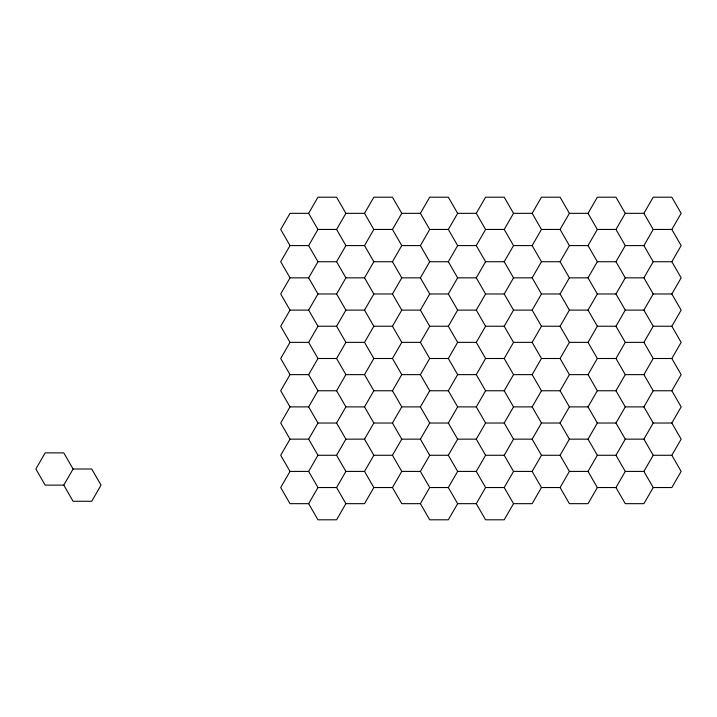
<?xml version="1.0" encoding="UTF-8"?>
<svg xmlns="http://www.w3.org/2000/svg" width="717" height="717" viewBox="0 0 717 717"><rect width="100%" height="100%" fill="white"/><g stroke="black" fill="none" stroke-linecap="round" stroke-linejoin="round"><path stroke-width="1.08" d="M63.786 485.131L73.098 468.999L63.786 452.875L45.162 452.875L35.85 468.999L45.162 485.131L63.786 485.131L73.098 501.264L91.722 501.264L101.034 485.131L91.722 468.999L73.098 468.999M308.642 213.334L290.018 213.334L280.705 229.458L290.018 245.59L280.705 261.723L290.018 277.846L280.705 293.979L290.018 310.111L280.705 326.244L290.018 342.368L308.642 342.368L317.963 326.244L308.642 310.111L317.963 293.979L308.642 277.846L317.963 261.723L308.642 245.59L317.963 229.458L308.642 213.334L317.963 197.202L336.587 197.202L345.899 213.334L336.587 229.458L345.899 245.59L336.587 261.723L345.899 277.846L336.587 293.979L345.899 310.111L336.587 326.244L345.899 342.368L364.523 342.368L373.835 326.244L364.523 310.111L345.899 310.111M290.018 342.368L280.705 358.5L290.018 374.632L280.705 390.756L290.018 406.889L308.642 406.889L317.963 423.021L336.587 423.021L345.899 439.154L364.523 439.154L373.835 423.021L364.523 406.889L345.899 406.889L336.587 423.021M345.899 213.334L364.523 213.334L373.835 197.202L392.459 197.202L401.771 213.334L420.395 213.334L429.707 229.458L448.331 229.458L457.643 245.59L448.331 261.723L457.643 277.846L448.331 293.979L429.707 293.979L420.395 310.111L429.707 326.244L448.331 326.244L457.643 310.111L448.331 293.979M448.331 261.723L429.707 261.723L420.395 277.846L401.771 277.846L392.459 261.723L373.835 261.723L364.523 245.59L373.835 229.458L364.523 213.334M290.018 406.889L280.705 423.021L290.018 439.154L280.705 455.277L290.018 471.41L280.705 487.542L290.018 503.666L308.642 503.666L317.963 487.542L336.587 487.542L345.899 471.41L364.523 471.41L373.835 455.277L392.459 455.277L401.771 439.154L420.395 439.154L429.707 455.277L448.331 455.277L457.643 439.154L476.276 439.154L485.588 423.021L504.212 423.021L513.524 439.154L532.148 439.154L541.46 423.021L560.085 423.021L569.397 439.154L588.021 439.154L597.333 423.021L615.966 423.021L625.278 439.154L643.902 439.154L653.214 455.277L671.838 455.277L681.15 439.154L671.838 423.021L681.15 406.889L671.838 390.756L681.15 374.632L671.838 358.5L681.15 342.368L671.838 326.244L681.15 310.111L671.838 293.979L653.214 293.979L643.902 277.846L625.278 277.846L615.966 261.723L625.278 245.59L643.902 245.59L653.214 229.458L671.838 229.458L681.15 245.59L671.838 261.723L681.15 277.846L671.838 293.979M290.018 374.632L308.642 374.632L317.963 358.5L336.587 358.5L345.899 342.368M345.899 277.846L364.523 277.846L373.835 261.723M392.459 261.723L401.771 245.59L392.459 229.458L401.771 213.334M308.642 406.889L317.963 390.756L308.642 374.632M364.523 310.111L373.835 293.979L364.523 277.846M420.395 213.334L429.707 197.202L448.331 197.202L457.643 213.334L448.331 229.458M290.018 439.154L308.642 439.154L317.963 423.021M317.963 390.756L336.587 390.756L345.899 374.632L364.523 374.632L373.835 390.756L392.459 390.756L401.771 374.632L420.395 374.632L429.707 390.756L448.331 390.756L457.643 406.889L448.331 423.021L457.643 439.154M373.835 293.979L392.459 293.979L401.771 277.846M429.707 261.723L420.395 245.59L429.707 229.458M290.018 471.41L308.642 471.41L317.963 455.277L336.587 455.277L345.899 471.41M364.523 374.632L373.835 358.5L364.523 342.368M373.835 326.244L392.459 326.244L401.771 310.111L420.395 310.111M336.587 455.277L345.899 439.154M364.523 406.889L373.835 390.756M401.771 374.632L392.459 358.5L401.771 342.368L392.459 326.244M532.148 245.59L513.524 245.59L504.212 229.458L485.588 229.458L476.276 213.334L485.588 197.202L504.212 197.202L513.524 213.334L532.148 213.334L541.46 229.458L532.148 245.59L541.46 261.723L532.148 277.846L541.46 293.979L532.148 310.111L541.46 326.244L532.148 342.368L541.46 358.5L532.148 374.632L541.46 390.756L532.148 406.889L513.524 406.889L504.212 423.021M401.771 342.368L420.395 342.368L429.707 326.244M457.643 277.846L476.276 277.846L485.588 261.723L476.276 245.59L485.588 229.458M364.523 471.41L373.835 487.542L364.523 503.666L345.899 503.666L336.587 519.798L317.963 519.798L308.642 503.666M373.835 423.021L392.459 423.021L401.771 406.889L420.395 406.889L429.707 390.756M420.395 374.632L429.707 358.5L420.395 342.368M504.212 229.458L513.524 213.334M448.331 390.756L457.643 374.632L448.331 358.5L457.643 342.368L448.331 326.244M457.643 310.111L476.276 310.111L485.588 293.979L504.212 293.979L513.524 277.846L532.148 277.846M513.524 277.846L504.212 261.723L513.524 245.59M532.148 213.334L541.46 197.202L560.085 197.202L569.397 213.334L588.021 213.334L597.333 229.458L588.021 245.59L597.333 261.723L588.021 277.846L597.333 293.979L588.021 310.111L597.333 326.244L588.021 342.368L597.333 358.5L588.021 374.632L569.397 374.632L560.085 390.756L569.397 406.889L560.085 423.021M373.835 487.542L392.459 487.542L401.771 471.41L420.395 471.41L429.707 455.277M420.395 439.154L429.707 423.021L420.395 406.889M532.148 374.632L513.524 374.632L504.212 358.5L485.588 358.5L476.276 342.368L485.588 326.244L476.276 310.111M457.643 374.632L476.276 374.632L485.588 358.5M532.148 342.368L513.524 342.368L504.212 326.244L513.524 310.111L504.212 293.979M588.021 245.59L569.397 245.59L560.085 229.458L569.397 213.334M420.395 503.666L429.707 487.542L448.331 487.542L457.643 503.666L448.331 519.798L429.707 519.798L420.395 503.666L401.771 503.666L392.459 487.542M457.643 406.889L476.276 406.889L485.588 390.756L504.212 390.756L513.524 374.632M504.212 358.5L513.524 342.368M541.46 261.723L560.085 261.723L569.397 245.59M588.021 213.334L597.333 197.202L615.966 197.202L625.278 213.334L643.902 213.334L653.214 229.458M448.331 487.542L457.643 471.41L448.331 455.277M569.397 374.632L560.085 358.5L569.397 342.368L560.085 326.244L569.397 310.111L560.085 293.979L569.397 277.846L560.085 261.723M457.643 503.666L476.276 503.666L485.588 487.542L476.276 471.41L485.588 455.277L504.212 455.277L513.524 439.154M625.278 245.59L615.966 229.458L625.278 213.334M643.902 213.334L653.214 197.202L671.838 197.202L681.15 213.334L671.838 229.458M485.588 487.542L504.212 487.542L513.524 471.41L504.212 455.277M597.333 326.244L615.966 326.244L625.278 310.111L615.966 293.979L625.278 277.846M569.397 439.154L560.085 455.277L569.397 471.41L560.085 487.542L541.46 487.542L532.148 503.666L513.524 503.666L504.212 519.798L485.588 519.798L476.276 503.666M541.46 487.542L532.148 471.41L541.46 455.277L532.148 439.154M643.902 277.846L653.214 261.723L643.902 245.59M569.397 406.889L588.021 406.889L597.333 390.756L615.966 390.756L625.278 374.632L643.902 374.632L653.214 390.756L671.838 390.756M597.333 358.5L615.966 358.5L625.278 342.368L615.966 326.244M643.902 374.632L653.214 358.5L643.902 342.368L653.214 326.244L643.902 310.111L653.214 293.979M560.085 487.542L569.397 503.666L588.021 503.666L597.333 487.542L588.021 471.41L597.333 455.277L615.966 455.277L625.278 439.154M615.966 423.021L625.278 406.889L643.902 406.889L653.214 423.021L671.838 423.021M643.902 406.889L653.214 390.756M597.333 487.542L615.966 487.542L625.278 471.41L615.966 455.277M643.902 439.154L653.214 423.021M615.966 487.542L625.278 503.666L643.902 503.666L653.214 487.542L643.902 471.41L653.214 455.277M457.643 213.334L476.276 213.334M317.963 229.458L336.587 229.458M373.835 229.458L392.459 229.458M541.46 229.458L560.085 229.458M597.333 229.458L615.966 229.458M290.018 245.59L308.642 245.59M345.899 245.59L364.523 245.59M401.771 245.59L420.395 245.59M457.643 245.59L476.276 245.59M317.963 261.723L336.587 261.723M485.588 261.723L504.212 261.723M597.333 261.723L615.966 261.723M653.214 261.723L671.838 261.723M290.018 277.846L308.642 277.846M569.397 277.846L588.021 277.846M317.963 293.979L336.587 293.979M541.46 293.979L560.085 293.979M597.333 293.979L615.966 293.979M290.018 310.111L308.642 310.111M513.524 310.111L532.148 310.111M569.397 310.111L588.021 310.111M625.278 310.111L643.902 310.111M317.963 326.244L336.587 326.244M485.588 326.244L504.212 326.244M541.46 326.244L560.085 326.244M653.214 326.244L671.838 326.244M457.643 342.368L476.276 342.368M569.397 342.368L588.021 342.368M625.278 342.368L643.902 342.368M373.835 358.5L392.459 358.5M429.707 358.5L448.331 358.5M541.46 358.5L560.085 358.5M653.214 358.5L671.838 358.5M541.46 390.756L560.085 390.756M429.707 423.021L448.331 423.021M541.46 455.277L560.085 455.277M457.643 471.41L476.276 471.41M513.524 471.41L532.148 471.41M569.397 471.41L588.021 471.41M625.278 471.41L643.902 471.41M653.214 487.542L671.838 487.542L681.15 471.41L671.838 455.277M615.966 358.5L625.278 374.632M615.966 390.756L625.278 406.889M588.021 374.632L597.333 390.756M588.021 406.889L597.333 423.021M588.021 439.154L597.333 455.277M476.276 277.846L485.588 293.979M532.148 406.889L541.46 423.021M504.212 390.756L513.524 406.889M420.395 277.846L429.707 293.979M476.276 374.632L485.588 390.756M476.276 406.889L485.588 423.021M392.459 293.979L401.771 310.111M476.276 439.154L485.588 455.277M504.212 487.542L513.524 503.666M392.459 390.756L401.771 406.889M392.459 423.021L401.771 439.154M420.395 471.41L429.707 487.542M336.587 358.5L345.899 374.632M392.459 455.277L401.771 471.41M308.642 342.368L317.963 358.5M336.587 390.756L345.899 406.889M364.523 439.154L373.835 455.277M308.642 439.154L317.963 455.277M336.587 487.542L345.899 503.666M308.642 471.41L317.963 487.542"/></g></svg>
